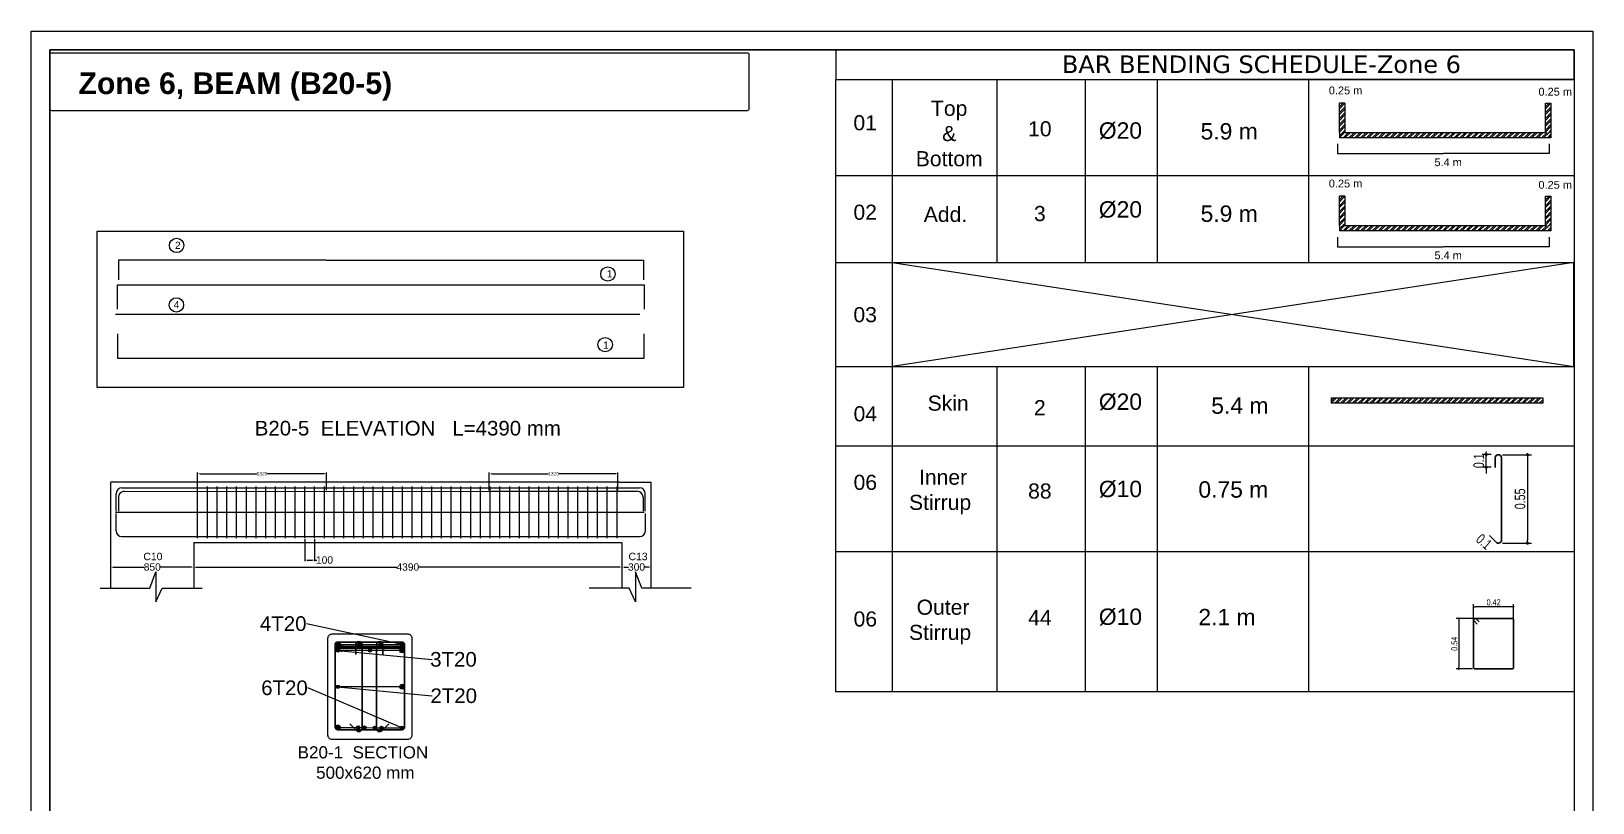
# Model space of a CAD drawing. Header units: inches. Extents: x 16 to 269, y 163 to 682.
# Drawn here: x 103.1 to 160.1, y 294.8 to 323 of the extents above; entities that cross this region are included whole.
import ezdxf
from ezdxf import colors
from ezdxf.entities.mleader import LeaderData, LeaderLine
from ezdxf.enums import TextEntityAlignment as Align
from ezdxf.math import Vec2, Vec3

# ---------------------------------------------------------------- set-up
doc = ezdxf.new("R2010")
doc.units = ezdxf.units.IN
doc.header["$MEASUREMENT"] = 0
doc.layers.get('Defpoints').update_dxf_attribs({"lineweight": 5})
for name, color, linetype in [('AutoRebar - BBS', 2, 'Continuous'), ('C', 7, 'Continuous'), ('CDEC-FRAMING-PLAN', 7, 'Continuous'), ('MASSE', 7, 'Continuous'), ('S-ADDREINF', 3, 'Continuous'), ('S-MAINBAR', 5, 'Continuous'), ('S-OUTLINE', 7, 'Continuous'), ('S-SKIN', 6, 'Continuous'), ('S-STIRRUP', 1, 'Continuous'), ('S-TEXT', 2, 'Continuous'), ('Text', 7, 'Continuous')]:
    doc.layers.add(name, color=color, linetype=linetype)
doc.layers.add('Dim', color=7, linetype='Continuous', lineweight=5)
doc.layers.add('Sheet_Borders', color=7, linetype='Continuous', lineweight=5)
doc.styles.add('Arch-Dim', font='swisscl.ttf')
doc.styles.add('Arial_1', font='arial.ttf', dxfattribs={"height": 0.45})
doc.styles.add('MtXpl_Verdana', font='verdana.ttf')
doc.styles.get("Standard").update_dxf_attribs({"font": 'arial.ttf'})
doc.dimstyles.new('Copy of ISO-25', dxfattribs={"dimtxt": 0.2, "dimasz": 0.25, "dimexe": 0.15, "dimexo": 0.25, "dimtad": 0, "dimdsep": 46, "dimtxsty": 'Standard', "dimblk": 'ARCHTICK', "dimcen": 0.5, "dimadec": 0, "dimazin": 0, "dimtfac": 1, "dimtmove": 0, "dimatfit": 3, "dimldrblk": 'ARCHTICK', "dimfxl": 1, "dimarcsym": 0})
doc.dimstyles.new('MMS-25', dxfattribs={"dimscale": 25, "dimtxt": 2.5, "dimasz": 0.75, "dimexe": 1, "dimexo": 1, "dimgap": 0.5, "dimtad": 1, "dimdec": 0, "dimdsep": 46, "dimtxsty": 'Arch-Dim', "dimblk": 'DOT', "dimcen": 2, "dimclrd": 11, "dimclre": 11, "dimclrt": 256, "dimazin": 0, "dimtfac": 1, "dimtdec": 0, "dimtix": 1, "dimtmove": 2, "dimatfit": 3, "dimfxl": 1.5, "dimtolj": 1, "dimarcsym": 0})
doc.dimstyles.get("Standard").update_dxf_attribs({"dimtxt": 0.18, "dimasz": 0.18, "dimexe": 0.18, "dimexo": 0.0625, "dimgap": 0.09, "dimtad": 0, "dimtih": 1, "dimtoh": 1, "dimdec": 4, "dimzin": 0, "dimdsep": 46, "dimtxsty": 'Standard', "dimcen": 0.09, "dimadec": 0, "dimazin": 0, "dimtfac": 1, "dimtdec": 4, "dimtofl": 0, "dimtmove": 0, "dimatfit": 3, "dimfxl": 1, "dimtolj": 1, "dimtzin": 0, "dimarcsym": 0})

# ---------------------------------------------------------------- blocks, each defined once
blk = doc.blocks.new('*D229')
at = {"layer": 'Defpoints', "color": 0, "transparency": 16777216}
for p in [(4569, -55393), (3249, -55573), (4569, -55573)]:
    blk.add_point(p, dxfattribs=at)
at = {"layer": 'MASSE', "color": 0, "lineweight": -2, "transparency": 16777216}
for p, q in [((3249, -55562), (3249, -55382)), ((3271, -55393), (3857, -55393)), ((4547, -55393), (3961, -55393)), ((4569, -55562), (4569, -55382))]:
    blk.add_line(p, q, dxfattribs=at)
at = {"layer": 'MASSE', "color": 0, "transparency": 16777216}
for points in [[(3271, -55390), (3271, -55397), (3249, -55393)], [(4547, -55390), (4547, -55397), (4569, -55393)]]:
    blk.add_solid(points, dxfattribs=at)
at = {"layer": 'MASSE', "color": 0, "transparency": 16777216, "insert": (3909, -55393), "char_height": 36, "attachment_point": 5}
blk.add_mtext('\\A1;1320', dxfattribs=at)
blk = doc.blocks.new('*D230')
at = {"layer": 'Defpoints', "color": 0, "transparency": 16777216}
for p in [(7559, -55393), (6239, -55576), (7559, -55573)]:
    blk.add_point(p, dxfattribs=at)
at = {"layer": 'MASSE', "color": 0, "lineweight": -2, "transparency": 16777216}
for p, q in [((6239, -55565), (6239, -55382)), ((6261, -55393), (6847, -55393)), ((7537, -55393), (6951, -55393)), ((7559, -55562), (7559, -55382))]:
    blk.add_line(p, q, dxfattribs=at)
at = {"layer": 'MASSE', "color": 0, "transparency": 16777216}
for points in [[(6261, -55390), (6261, -55397), (6239, -55393)], [(7537, -55390), (7537, -55397), (7559, -55393)]]:
    blk.add_solid(points, dxfattribs=at)
at = {"layer": 'MASSE', "color": 0, "transparency": 16777216, "insert": (6899, -55393), "char_height": 36, "attachment_point": 5}
blk.add_mtext('\\A1;1320', dxfattribs=at)
blk = doc.blocks.new('*D231')
at = {"layer": 'Defpoints', "color": 0, "transparency": 16777216}
for p in [(3209, -56098), (7599, -56098), (7599, -56350)]:
    blk.add_point(p, dxfattribs=at)
at = {"layer": 'MASSE', "color": 0, "lineweight": -2, "transparency": 16777216}
for p, q in [((3209, -56109), (3209, -56361)), ((7599, -56109), (7599, -56361)), ((3231, -56350), (5290, -56350)), ((7577, -56350), (5517, -56350))]:
    blk.add_line(p, q, dxfattribs=at)
at = {"layer": 'MASSE', "color": 0, "transparency": 16777216}
for points in [[(3231, -56347), (3231, -56354), (3209, -56350)], [(7577, -56347), (7577, -56354), (7599, -56350)]]:
    blk.add_solid(points, dxfattribs=at)
at = {"layer": 'MASSE', "color": 0, "transparency": 16777216, "insert": (5404, -56350), "char_height": 75, "attachment_point": 5}
blk.add_mtext('\\A1;4390', dxfattribs=at)
blk = doc.blocks.new('*D232')
at = {"layer": 'Defpoints', "color": 0, "transparency": 16777216}
for p in [(4349, -56053), (4449, -56053), (4449, -56278)]:
    blk.add_point(p, dxfattribs=at)
at = {"layer": 'MASSE', "color": 0, "lineweight": -2, "transparency": 16777216}
for p, q in [((4349, -56064), (4349, -56289)), ((4449, -56064), (4449, -56289)), ((4371, -56278), (4427, -56278)), ((4449, -56278), (4471, -56278))]:
    blk.add_line(p, q, dxfattribs=at)
at = {"layer": 'MASSE', "color": 0, "transparency": 16777216}
for points in [[(4371, -56275), (4371, -56282), (4349, -56278)], [(4427, -56275), (4427, -56282), (4449, -56278)]]:
    blk.add_solid(points, dxfattribs=at)
at = {"layer": 'MASSE', "color": 0, "transparency": 16777216, "insert": (4550, -56278), "char_height": 75, "attachment_point": 5}
blk.add_mtext('\\A1;100', dxfattribs=at)
blk = doc.blocks.new('*D210')
at = {"layer": 'Defpoints', "color": 0, "transparency": 16777216}
for p in [(7599, -56350), (7899, -56350), (7899, -56350)]:
    blk.add_point(p, dxfattribs=at)
at = {"layer": 'MASSE', "color": 0, "lineweight": -2, "transparency": 16777216}
for p, q in [((7621, -56350), (7666, -56350)), ((7877, -56350), (7832, -56350))]:
    blk.add_line(p, q, dxfattribs=at)
at = {"layer": 'MASSE', "color": 0, "transparency": 16777216}
for points in [[(7621, -56347), (7621, -56354), (7599, -56350)], [(7877, -56347), (7877, -56354), (7899, -56350)]]:
    blk.add_solid(points, dxfattribs=at)
at = {"layer": 'MASSE', "color": 0, "transparency": 16777216, "insert": (7749, -56350), "char_height": 75, "attachment_point": 5}
blk.add_mtext('\\A1;300', dxfattribs=at)
blk = doc.blocks.new('*D211')
at = {"layer": 'Defpoints', "color": 0, "transparency": 16777216}
for p in [(2359, -56350), (2359, -56350), (3209, -56350)]:
    blk.add_point(p, dxfattribs=at)
at = {"layer": 'MASSE', "color": 0, "lineweight": -2, "transparency": 16777216}
for p, q in [((2381, -56350), (2701, -56350)), ((3187, -56350), (2867, -56350))]:
    blk.add_line(p, q, dxfattribs=at)
at = {"layer": 'MASSE', "color": 0, "transparency": 16777216}
for points in [[(2381, -56347), (2381, -56354), (2359, -56350)], [(3187, -56347), (3187, -56354), (3209, -56350)]]:
    blk.add_solid(points, dxfattribs=at)
at = {"layer": 'MASSE', "color": 0, "transparency": 16777216, "insert": (2784, -56350), "char_height": 75, "attachment_point": 5}
blk.add_mtext('\\A1;850', dxfattribs=at)
blk = doc.blocks.new('sheet')
at = {"layer": 'Sheet_Borders', "linetype": 'Continuous', "lineweight": 0}
for p, q in [((-428.475, 35.187), (-428.475, 77.192)), ((-428.475, 77.192), (-369.075, 77.192)), ((-428.475, 35.187), (-428.475, 77.192)), ((-428.475, 77.192), (-369.075, 77.192)), ((-369.075, 77.192), (-369.075, 35.187)), ((-369.075, 77.192), (-369.075, 35.187)), ((-369.075, 77.192), (-369.075, 35.187)), ((-427.768, 35.894), (-427.768, 76.484)), ((-427.768, 76.484), (-369.782, 76.484)), ((-369.782, 76.484), (-427.768, 76.484)), ((-427.768, 76.484), (-427.768, 35.894)), ((-369.782, 76.484), (-369.782, 36.993))]:
    blk.add_line(p, q, dxfattribs=at)
blk = doc.blocks.new('_ArchTick')
at = {"color": 0, "linetype": 'ByBlock', "const_width": 0.15}
blk.add_lwpolyline([(-0.5, -0.5), (0.5, 0.5)], dxfattribs=at)
blk = doc.blocks.new('*D213')
at = {"layer": 'Defpoints', "color": 0, "transparency": 16777216}
for p in [(14936, -52012), (17106, -52012), (17106, -52112)]:
    blk.add_point(p, dxfattribs=at)
at = {"layer": 'MASSE', "color": 0, "lineweight": -2, "transparency": 16777216}
for p, q in [((14936, -52012), (14936, -52112)), ((17106, -52012), (17106, -52112)), ((14936, -52112), (16020, -52112)), ((17106, -52112), (16022, -52112))]:
    blk.add_line(p, q, dxfattribs=at)
at = {"layer": 'MASSE', "color": 0, "lineweight": -2, "transparency": 16777216, "xscale": 0.25, "yscale": 0.25, "zscale": 0.25, "rotation": 180}
blk.add_blockref('_ArchTick', (14936, -52112), dxfattribs=at)
at = {"layer": 'MASSE', "color": 0, "lineweight": -2, "transparency": 16777216, "xscale": 0.25, "yscale": 0.25, "zscale": 0.25}
blk.add_blockref('_ArchTick', (17106, -52112), dxfattribs=at)
at = {"layer": 'MASSE', "color": 0, "transparency": 16777216, "insert": (16021, -52112), "char_height": 0.3, "attachment_point": 5}
blk.add_mtext('8.5', dxfattribs=at)
blk = doc.blocks.new('_Dot')
at = {"color": 0, "lineweight": -2}
blk.add_line((-0.5, 0), (-1, 0), dxfattribs=at)
at = {"color": 0, "const_width": 0.5}
blk.add_lwpolyline([(-0.25, 0, 1), (0.25, 0, 1)], format="xyb", close=True, dxfattribs=at)
blk = doc.blocks.new('*D72')
at = {"layer": 'Defpoints', "color": 0, "transparency": 16777216}
for p in [(16347, -56876), (16179, -57395), (16347, -57395)]:
    blk.add_point(p, dxfattribs=at)
at = {"layer": 'Dim', "color": 11, "linetype": 'ByBlock', "lineweight": -2, "transparency": 16777216}
for p, q in [((16322, -56876), (16154, -56876)), ((16179, -56895), (16179, -57376)), ((16322, -57395), (16154, -57395))]:
    blk.add_line(p, q, dxfattribs=at)
at = {"layer": 'Dim', "color": 11, "lineweight": -2, "transparency": 16777216, "xscale": 18.75, "yscale": 18.75, "zscale": 18.75}
for p, rotation in [((16179, -56876), 90), ((16179, -57395), 270)]:
    blk.add_blockref('_Dot', p, dxfattribs=dict(at, rotation=rotation))
at = {"layer": 'Dim', "transparency": 16777216, "insert": (16135, -57136), "char_height": 62.5, "attachment_point": 5, "rotation": 90, "style": 'Arch-Dim'}
blk.add_mtext('\\A1;0.54', dxfattribs=at)
blk = doc.blocks.new('*D73')
at = {"layer": 'Defpoints', "color": 0, "transparency": 16777216}
for p in [(16331, -56757), (16331, -57380), (16742, -57380)]:
    blk.add_point(p, dxfattribs=at)
at = {"layer": 'Dim', "color": 11, "linetype": 'ByBlock', "lineweight": -2, "transparency": 16777216}
for p, q in [((16331, -57355), (16331, -56732)), ((16723, -56757), (16350, -56757)), ((16742, -57355), (16742, -56732))]:
    blk.add_line(p, q, dxfattribs=at)
at = {"layer": 'Dim', "color": 11, "lineweight": -2, "transparency": 16777216, "xscale": 18.75, "yscale": 18.75, "zscale": 18.75, "rotation": 180}
blk.add_blockref('_Dot', (16331, -56757), dxfattribs=at)
at = {"layer": 'Dim', "color": 11, "lineweight": -2, "transparency": 16777216, "xscale": 18.75, "yscale": 18.75, "zscale": 18.75}
blk.add_blockref('_Dot', (16742, -56757), dxfattribs=at)
at = {"layer": 'Dim', "transparency": 16777216, "insert": (16537, -56712), "char_height": 62.5, "attachment_point": 5, "style": 'Arch-Dim'}
blk.add_mtext('\\A1;0.42', dxfattribs=at)
blk = doc.blocks.new('*D240')
at = {"layer": 'Defpoints', "color": 0, "transparency": 16777216}
for p in [(14936, -52966), (17106, -52966), (17106, -53066)]:
    blk.add_point(p, dxfattribs=at)
at = {"layer": 'MASSE', "color": 0, "lineweight": -2, "transparency": 16777216}
for p, q in [((14936, -52967), (14936, -53066)), ((17106, -52967), (17106, -53066)), ((14936, -53066), (16020, -53066)), ((17106, -53066), (16022, -53066))]:
    blk.add_line(p, q, dxfattribs=at)
at = {"layer": 'MASSE', "color": 0, "lineweight": -2, "transparency": 16777216, "xscale": 0.25, "yscale": 0.25, "zscale": 0.25, "rotation": 180}
blk.add_blockref('_ArchTick', (14936, -53066), dxfattribs=at)
at = {"layer": 'MASSE', "color": 0, "lineweight": -2, "transparency": 16777216, "xscale": 0.25, "yscale": 0.25, "zscale": 0.25}
blk.add_blockref('_ArchTick', (17106, -53066), dxfattribs=at)
at = {"layer": 'MASSE', "color": 0, "transparency": 16777216, "insert": (16021, -53066), "char_height": 0.3, "attachment_point": 5}
blk.add_mtext('8.5', dxfattribs=at)
blk = doc.blocks.new('_Origin')
at = {"color": 0, "linetype": 'ByBlock', "lineweight": -2}
blk.add_line((0, 0), (-1, 0), dxfattribs=at)
blk.add_circle((0, 0), 0.5, dxfattribs=at)
blk = doc.blocks.new('787665')
at = {"layer": 'S-ADDREINF'}
h = blk.add_hatch(color=256, dxfattribs=at)
edge = h.paths.add_edge_path()
edge.add_arc((4686.31709, -57204.19911), 17.34297, 0, 360)
h = blk.add_hatch(color=256, dxfattribs=at)
edge = h.paths.add_edge_path()
edge.add_arc((5015.83346, -57204.19911), 17.34297, 0, 360)
h = blk.add_hatch(color=256, dxfattribs=at)
edge = h.paths.add_edge_path()
edge.add_arc((5345.34983, -57204.19911), 17.34297, 0, 360)
at = {"layer": 'S-MAINBAR'}
h = blk.add_hatch(color=256, dxfattribs=at)
edge = h.paths.add_edge_path()
edge.add_arc((4686.31709, -57143.49873), 17.34297, 0, 360)
h = blk.add_hatch(color=256, dxfattribs=at)
edge = h.paths.add_edge_path()
edge.add_arc((4905.99467, -57143.49873), 17.34297, 0, 360)
h = blk.add_hatch(color=256, dxfattribs=at)
edge = h.paths.add_edge_path()
edge.add_arc((5125.67225, -57143.49873), 17.34297, 0, 360)
h = blk.add_hatch(color=256, dxfattribs=at)
edge = h.paths.add_edge_path()
edge.add_arc((5345.34983, -57143.49873), 17.34297, 0, 360)
h = blk.add_hatch(color=256, dxfattribs=at)
edge = h.paths.add_edge_path()
edge.add_arc((4686.31709, -57993.3041), 17.34297, 0, 360)
h = blk.add_hatch(color=256, dxfattribs=at)
edge = h.paths.add_edge_path()
edge.add_arc((4894.0103, -57993.4947), 17.34297, 0, 360)
h = blk.add_hatch(color=256, dxfattribs=at)
edge = h.paths.add_edge_path()
edge.add_arc((4959.48624, -57995.9336), 17.34297, 0, 360)
h = blk.add_hatch(color=256, dxfattribs=at)
edge = h.paths.add_edge_path()
edge.add_arc((5065.61904, -57999.04805), 17.34297, 0, 360)
h = blk.add_hatch(color=256, dxfattribs=at)
edge = h.paths.add_edge_path()
edge.add_arc((5133.1305, -57999.23492), 17.34297, 0, 360)
h = blk.add_hatch(color=256, dxfattribs=at)
edge = h.paths.add_edge_path()
edge.add_arc((5342.54296, -57997.72086), 17.34297, 0, 360)
at = {"layer": 'S-SKIN'}
h = blk.add_hatch(color=256, dxfattribs=at)
edge = h.paths.add_edge_path()
edge.add_arc((4686.31709, -57577.0729), 17.34297, 0, 360)
h = blk.add_hatch(color=256, dxfattribs=at)
edge = h.paths.add_edge_path()
edge.add_arc((5345.34983, -57577.0729), 17.34297, 0, 360)
at = {"layer": 'S-TEXT', "transparency": 33554687}
h = blk.add_hatch(dxfattribs=at)
h.set_pattern_fill('ANSI32', scale=1.734297)
h.set_pattern_definition([(45, (-168009.772, 256492.821), (-11.6808213, 11.6808213), []), (45, (-168001.985, 256492.821), (-11.6808213, 11.6808213), [])])
h.paths.add_polyline_path([(5371.78535, -57160.8417), (4664.74918, -57160.8417), (4664.74918, -57186.55449), (5371.78535, -57186.55449)])
at = {"layer": 'Text'}
h = blk.add_hatch(dxfattribs=at)
h.set_pattern_fill('ANSI32', color=5, scale=112.920914)
h.set_pattern_definition([(45, (-6113.55, -23982.73), (-29.94268, 29.94268), []), (45, (-6093.587, -23982.73), (-29.94268, 29.94268), [])])
h.paths.add_polyline_path([(15011.79043, -51595.28484), (14955.32997, -51595.28484), (14955.32997, -51893.58276), (15011.79043, -51893.58276)])
h = blk.add_hatch(dxfattribs=at)
h.set_pattern_fill('ANSI32', color=5, scale=112.920914)
h.set_pattern_definition([(45, (-4000.062, -23982.73), (-29.94268, 29.94268), []), (45, (-3980.1, -23982.73), (-29.94268, 29.94268), [])])
h.paths.add_polyline_path([(17125.27661, -51595.28484), (17068.81616, -51595.28484), (17068.81616, -51893.58276), (17125.27661, -51893.58276)])
h = blk.add_hatch(dxfattribs=at)
h.set_pattern_fill('ANSI32', color=5, scale=112.920914)
h.set_pattern_definition([(45, (-6113.55, -27572.89), (-29.94268, 29.94268), []), (45, (-6093.587, -27572.89), (-29.94268, 29.94268), [])])
h.paths.add_polyline_path([(17125.27661, -51893.58276), (14955.32997, -51893.58276), (14955.32997, -51950.04322), (17125.27661, -51950.04322)])
h = blk.add_hatch(dxfattribs=at)
h.set_pattern_fill('ANSI32', color=5, scale=112.920914)
h.set_pattern_definition([(45, (-6113.55, -24937.024), (-29.94268, 29.94268), []), (45, (-6093.587, -24937.024), (-29.94268, 29.94268), [])])
h.paths.add_polyline_path([(15011.79043, -52549.58049), (14955.32997, -52549.58049), (14955.32997, -52847.87841), (15011.79043, -52847.87841)])
h = blk.add_hatch(dxfattribs=at)
h.set_pattern_fill('ANSI32', color=5, scale=112.920914)
h.set_pattern_definition([(45, (-4000.062, -24937.024), (-29.94268, 29.94268), []), (45, (-3980.1, -24937.024), (-29.94268, 29.94268), [])])
h.paths.add_polyline_path([(17125.27661, -52549.58049), (17068.81616, -52549.58049), (17068.81616, -52847.87841), (17125.27661, -52847.87841)])
h = blk.add_hatch(dxfattribs=at)
h.set_pattern_fill('ANSI32', color=5, scale=112.920914)
h.set_pattern_definition([(45, (-6113.55, -28527.186), (-29.94268, 29.94268), []), (45, (-6093.587, -28527.186), (-29.94268, 29.94268), [])])
h.paths.add_polyline_path([(17125.27661, -52847.87841), (14955.32997, -52847.87841), (14955.32997, -52904.33887), (17125.27661, -52904.33887)])
h = blk.add_hatch(dxfattribs=at)
h.set_pattern_fill('ANSI32', color=5, scale=112.920914)
h.set_pattern_definition([(45, (-6197.955, -30294.12), (-29.94268, 29.94268), []), (45, (-6177.994, -30294.12), (-29.94268, 29.94268), [])])
h.paths.add_polyline_path([(17040.86961, -54614.81319), (14870.92297, -54614.81319), (14870.92297, -54671.27365), (17040.86961, -54671.27365)])
for p, q in [((15011.79043, -51595.28484), (14955.32997, -51595.28484)), ((17068.81616, -51595.28484), (17125.27661, -51595.28484)), ((15011.79043, -52549.58049), (14955.32997, -52549.58049)), ((17068.81616, -52549.58049), (17125.27661, -52549.58049)), ((10369.93011, -53227.92692), (17359.93856, -54294.46673)), ((17359.93856, -53227.92692), (10369.93011, -54294.46673)), ((17359.93856, -54294.46673), (17359.93856, -53227.92692)), ((9789.51385, -56189.66936), (17361.46734, -56189.66936)), ((9789.51385, -57626.01215), (17361.46734, -57626.01215))]:
    blk.add_line(p, q)
for points in [[(9791.04263, -57626.01215), (9791.04263, -51352.63395)], [(17361.46734, -51352.63395), (17361.46734, -58265.19346)]]:
    blk.add_lwpolyline(points)
blk.add_lwpolyline([(2219.55438, -52905.03987), (8231.1029, -52905.03987), (8231.1029, -54508.5385), (2219.55438, -54508.5385)], close=True)
at = {"color": 3}
for points in [[(4565.93608, -53203.30218), (2437.14675, -53203.30218), (2437.14675, -53406.29103)], [(4565.93608, -53203.30218), (7820.72542, -53203.30218), (7820.72542, -53406.29103)]]:
    blk.add_lwpolyline(points, dxfattribs=at)
at = {"color": 5}
for points in [[(2428.93608, -53705.70266), (2428.93608, -53455.70266), (7828.93608, -53455.70266), (7828.93608, -53705.70266)], [(2428.93608, -53958.28175), (2428.93608, -54208.28175), (7828.93608, -54208.28175), (7828.93608, -53958.28175)]]:
    blk.add_lwpolyline(points, dxfattribs=at)
at = {"color": 3}
blk.add_circle((3033.34035, -53053.03982), 73.72352, dxfattribs=at)
at = {"color": 5}
for centre in [(7455.24585, -53346.12992), (7427.35382, -54069.88485)]:
    blk.add_circle(centre, 73.72352, dxfattribs=at)
at = {"color": 6}
blk.add_circle((3031.73914, -53662.31555), 73.72352, dxfattribs=at)
at = {"layer": 'AutoRebar - BBS', "color": 240, "lineweight": 30, "true_color": 0xed1f24}
for p, q in [((16552.91794, -55328.08711), (16552.91794, -55230.54009)), ((16617.94929, -55230.54009), (16617.94929, -56072.15175)), ((16562.44156, -56095.14381), (16493.4654, -56026.16764))]:
    blk.add_line(p, q, dxfattribs=at)
at = {"layer": 'AutoRebar - BBS', "color": 5, "lineweight": 30}
for points in [[(16368.10707, -56934.58374), (16335.84547, -56902.32214, -0.6681786379), (16346.59934, -56876.36001), (16726.5008, -56876.36001, -0.4142135624), (16741.70906, -56891.56827), (16741.70906, -57379.61444, -0.4142135624), (16726.5008, -57394.8227), (16346.59934, -57394.8227, -0.4142135624), (16331.39107, -57379.61444), (16331.39107, -56891.56827, -0.6681786379), (16357.3532, -56880.81441), (16389.6148, -56913.07601)], [(4723.60982, -57219.53377), (4667.65864, -57163.58258, -0.6681786379), (4686.30903, -57118.55655), (5345.17088, -57118.55655, -0.4142135624), (5371.54652, -57144.93219), (5371.54652, -57991.34902, -0.4142135624), (5345.17088, -58017.72467), (4686.30903, -58017.72467, -0.4142135624), (4659.93339, -57991.34902), (4659.93339, -57144.93219, -0.6681786379), (4704.95943, -57126.28179), (4760.91061, -57182.23298)]]:
    blk.add_lwpolyline(points, format="xyb", dxfattribs=at)
at = {"layer": 'AutoRebar - BBS', "color": 240, "lineweight": 30, "true_color": 0xed1f24}
for points in [[(4869.68681, -57245.96377), (4869.68681, -57146.63312, -1), (4935.90724, -57146.63312), (4935.90724, -58003.63341, -0.6681786379), (4879.38457, -58027.04586), (4809.14719, -57956.80849)], [(5148.81942, -57246.19087), (5148.81942, -57146.86023, 1), (5082.59899, -57146.86023), (5082.59899, -58003.86051, 0.6681786379), (5139.12167, -58027.27297), (5209.35904, -57957.0356)]]:
    blk.add_lwpolyline(points, format="xyb", dxfattribs=at)
for centre, start, end in [((16585.43362, -55230.54009), 0, 180), ((16585.43362, -56072.15175), 225, 0)]:
    blk.add_arc(centre, 32.51568, start, end, dxfattribs=at)
at = {"layer": 'CDEC-FRAMING-PLAN', "color": 1}
blk.add_lwpolyline([(9791.04263, -51352.63395), (17362.99612, -51344.8195), (17362.99612, -51047.79986), (9791.04263, -51047.79986)], close=True, dxfattribs=at)
at = {"layer": 'Dim', "color": 11}
for p, q in [((16511.82687, -55196.6664), (16419.47192, -55195.61893)), ((16460.56299, -55327.03965), (16462.04806, -55196.10182)), ((16628.01249, -55198.02441), (16926.75901, -55198.02441)), ((16884.18013, -55229.95857), (16884.18013, -56072.73327)), ((16510.34181, -55327.60423), (16417.98686, -55326.55676)), ((16460.20083, -55358.97175), (16459.83866, -55390.90385)), ((16628.01249, -56104.66743), (16926.75901, -56104.66743))]:
    blk.add_line(p, q, dxfattribs=at)
at = {"layer": 'S-ADDREINF'}
for p, q in [((2437.14675, -55633.21165), (2437.14675, -55776.20086)), ((2496.93632, -55573.21202), (6238.93608, -55576.21202)), ((6241.93608, -55573.21202), (7755.93236, -55573.21202)), ((7815.72194, -55633.21165), (7815.72194, -55776.20086))]:
    blk.add_line(p, q, dxfattribs=at)
for centre in [(4686.31709, -57204.19911), (5015.83346, -57204.19911), (5345.34983, -57204.19911)]:
    blk.add_circle(centre, 17.34297, dxfattribs=at)
for centre, start, end in [((2497.14675, -55633.21165), 90, 180), ((7755.72194, -55633.21165), 0, 90)]:
    blk.add_arc(centre, 60, start, end, dxfattribs=at)
at = {"layer": 'S-MAINBAR'}
for p, q in [((2473.38828, -55538.21202), (7779.4804, -55538.21202)), ((2472.61417, -56038.21165), (7780.25451, -56038.21165))]:
    blk.add_line(p, q, dxfattribs=at)
at = {"layer": 'S-MAINBAR', "color": 5}
for p, q in [((2413.58105, -55775.89121), (2413.59871, -55598.21165)), ((7839.28763, -55775.89121), (7839.26997, -55598.21165)), ((2412.61417, -55978.21165), (2412.63183, -55800.53208)), ((7840.25451, -55978.21165), (7840.23685, -55800.53208))]:
    blk.add_line(p, q, dxfattribs=at)
at = {"layer": 'S-MAINBAR'}
for centre in [(4686.31709, -57143.49873), (4905.99467, -57143.49873), (5125.67225, -57143.49873), (5345.34983, -57143.49873), (4686.31709, -57993.3041), (4894.0103, -57993.4947), (4959.48624, -57995.9336), (5065.61904, -57999.04805), (5133.1305, -57999.23492), (5342.54296, -57997.72086)]:
    blk.add_circle(centre, 17.34297, dxfattribs=at)
for centre, start, end in [((2473.59871, -55598.21165), 90, 180), ((7779.26997, -55598.21165), 0, 90), ((2472.61417, -55978.21165), 180, 270), ((7780.25451, -55978.21165), 270, 0)]:
    blk.add_arc(centre, 60, start, end, dxfattribs=at)
at = {"layer": 'S-OUTLINE'}
for p, q in [((2358.93608, -56567.95671), (2358.93608, -55478.21202)), ((3233.93608, -55478.21202), (2358.93608, -55478.21202)), ((7573.93608, -55478.21202), (7898.93608, -55478.21202)), ((7898.93608, -56567.95671), (7898.93608, -55478.21202)), ((3208.93608, -56098.21165), (3208.93608, -56567.95671)), ((7598.93608, -56098.21165), (7598.93608, -56567.95671))]:
    blk.add_line(p, q, dxfattribs=at)
for points in [[(7573.93608, -55478.21202), (3233.93608, -55478.21202)], [(3208.93608, -56098.21202), (7598.93608, -56098.21202)]]:
    blk.add_lwpolyline(points, dxfattribs=at)
blk.add_lwpolyline([(4582.25928, -58071.34745, 0.4142135624), (4625.6167, -58114.70487), (5406.05021, -58114.70487, 0.4142135624), (5449.40763, -58071.34745), (5449.40763, -57082.79834, 0.4142135624), (5406.05021, -57039.44093), (4625.6167, -57039.44093, 0.4142135624), (4582.25928, -57082.79834)], format="xyb", close=True, dxfattribs=at)
at = {"layer": 'S-SKIN'}
for p, q in [((2408.47326, -53758.86547), (7783.95257, -53758.86547)), ((2408.47326, -55788.21202), (7828.93608, -55788.21202))]:
    blk.add_line(p, q, dxfattribs=at)
for centre in [(4686.31709, -57577.0729), (5345.34983, -57577.0729)]:
    blk.add_circle(centre, 17.34297, dxfattribs=at)
at = {"layer": 'S-STIRRUP'}
for p, q in [((3248.93608, -56053.21202), (3248.93608, -55523.21202)), ((3348.93608, -56053.21202), (3348.93608, -55523.21202)), ((3448.93608, -56053.21202), (3448.93608, -55523.21202)), ((3548.93608, -56053.21202), (3548.93608, -55523.21202)), ((3648.93608, -56053.21202), (3648.93608, -55523.21202)), ((3748.93608, -56053.21202), (3748.93608, -55523.21202)), ((3848.93608, -56053.21202), (3848.93608, -55523.21202)), ((3948.93608, -56053.21202), (3948.93608, -55523.21202)), ((4048.93608, -56053.21202), (4048.93608, -55523.21202)), ((4148.93608, -56053.21202), (4148.93608, -55523.21202)), ((4248.93608, -56053.21202), (4248.93608, -55523.21202)), ((4348.93608, -56053.21202), (4348.93608, -55523.21202)), ((4448.93608, -56053.21202), (4448.93608, -55523.21202)), ((4548.93608, -56053.21202), (4548.93608, -55523.21202)), ((4648.93608, -56053.21202), (4648.93608, -55523.21202)), ((4748.93608, -56053.21202), (4748.93608, -55523.21202)), ((4848.93608, -56053.21202), (4848.93608, -55523.21202)), ((4948.93608, -56053.21202), (4948.93608, -55523.21202)), ((5048.93608, -56053.21202), (5048.93608, -55523.21202)), ((5148.93608, -56053.21202), (5148.93608, -55523.21202)), ((5248.93608, -56053.21202), (5248.93608, -55523.21202)), ((5348.93608, -56053.21202), (5348.93608, -55523.21202)), ((5448.93608, -56053.21202), (5448.93608, -55523.21202)), ((5548.93608, -56053.21202), (5548.93608, -55523.21202)), ((5648.93608, -56053.21202), (5648.93608, -55523.21202)), ((5748.93608, -56053.21202), (5748.93608, -55523.21202)), ((5848.93608, -56053.21202), (5848.93608, -55523.21202)), ((5948.93608, -56053.21202), (5948.93608, -55523.21202)), ((6048.93608, -56053.21202), (6048.93608, -55523.21202)), ((6148.93608, -56053.21202), (6148.93608, -55523.21202)), ((6248.93608, -56053.21202), (6248.93608, -55523.21202)), ((6348.93608, -56053.21202), (6348.93608, -55523.21202)), ((6448.93608, -56053.21202), (6448.93608, -55523.21202)), ((6548.93608, -56053.21202), (6548.93608, -55523.21202)), ((6648.93608, -56053.21202), (6648.93608, -55523.21202)), ((6748.93608, -56053.21202), (6748.93608, -55523.21202)), ((6848.93608, -56053.21202), (6848.93608, -55523.21202)), ((6948.93608, -56053.21202), (6948.93608, -55523.21202)), ((7048.93608, -56053.21202), (7048.93608, -55523.21202)), ((7148.93608, -56053.21202), (7148.93608, -55523.21202)), ((7248.93608, -56053.21202), (7248.93608, -55523.21202)), ((7348.93608, -56053.21202), (7348.93608, -55523.21202)), ((7448.93608, -56053.21202), (7448.93608, -55523.21202)), ((7548.93608, -56053.21202), (7548.93608, -55523.21202))]:
    blk.add_line(p, q, dxfattribs=at)
at = {"layer": 'S-TEXT', "color": 1}
for points in [[(2249.32201, -56567.95671), (2757.70228, -56567.95671), (2821.52244, -56398.53532), (2821.52244, -56707.14724), (2886.15459, -56567.95671), (3296.32116, -56567.95671)], [(8310.48829, -56567.95671), (7802.10802, -56567.95671), (7738.28786, -56398.53532), (7738.28786, -56707.14724), (7673.65572, -56567.95671), (7263.48914, -56567.95671)]]:
    blk.add_lwpolyline(points, dxfattribs=at)
at = {"layer": 'S-TEXT'}
blk.add_lwpolyline([(4664.74918, -57160.8417), (5371.78535, -57160.8417), (5371.78535, -57186.55449), (4664.74918, -57186.55449)], close=True, dxfattribs=at)
at = {"layer": 'Text'}
for p, q in [((9789.51385, -51352.63395), (17359.93856, -51352.63395)), ((10369.93011, -51352.63395), (10369.93011, -57626.01215)), ((11443.35401, -51352.63395), (11443.35401, -53227.92692)), ((12349.3883, -51352.63395), (12349.3883, -53227.92692)), ((13087.76951, -51352.63395), (13087.76951, -53227.92692)), ((14637.77278, -51352.63395), (14637.77278, -53227.92692)), ((14955.32997, -51893.58276), (14955.32997, -51595.28484)), ((15011.79043, -51595.28484), (15011.79043, -51893.58276)), ((17068.81616, -51893.58276), (17068.81616, -51595.28484)), ((17125.27661, -51595.28484), (17125.27661, -51893.58276)), ((11441.82523, -51832.13186), (11441.82523, -51832.13186)), ((14955.32997, -51893.58276), (14955.32997, -51950.04322)), ((17125.27661, -51950.04322), (14955.32997, -51950.04322)), ((15011.79043, -51893.58276), (17068.81616, -51893.58276)), ((17125.27661, -51893.58276), (17125.27661, -51950.04322)), ((9791.04263, -52337.1475), (17361.46734, -52337.1475)), ((14955.32997, -52847.87841), (14955.32997, -52549.58049)), ((15011.79043, -52549.58049), (15011.79043, -52847.87841)), ((17068.81616, -52847.87841), (17068.81616, -52549.58049)), ((17125.27661, -52549.58049), (17125.27661, -52847.87841)), ((14955.32997, -52847.87841), (14955.32997, -52904.33887)), ((17125.27661, -52904.33887), (14955.32997, -52904.33887)), ((15011.79043, -52847.87841), (17068.81616, -52847.87841)), ((17125.27661, -52847.87841), (17125.27661, -52904.33887)), ((9791.04263, -53227.92692), (17359.93856, -53227.92692)), ((9791.04263, -54294.46673), (17359.93856, -54294.46673)), ((11443.35401, -54294.46673), (11443.35401, -57626.01215)), ((12349.3883, -54294.46673), (12349.3883, -57626.01215)), ((13087.76951, -54294.46673), (13087.76951, -57626.01215)), ((14637.77278, -54294.46673), (14637.77278, -57626.01215)), ((14870.92297, -54614.81319), (17040.86961, -54614.81319)), ((14870.92297, -54614.81319), (14870.92297, -54671.27365)), ((17040.86961, -54671.27365), (14870.92297, -54671.27365)), ((17040.86961, -54614.81319), (17040.86961, -54671.27365)), ((9789.51385, -55108.19836), (17359.93856, -55108.19836))]:
    blk.add_line(p, q, dxfattribs=at)
at = {"layer": 'Text', "color": 7}
blk.add_lwpolyline([(8902.30948, -51652.9235, -0.4142135624), (8883.42774, -51671.80525), (1755.53813, -51671.80525, -0.4142135624), (1736.65638, -51652.9235), (1736.65638, -51095.99596, -0.4142135624), (1755.53813, -51077.11422), (8883.42774, -51077.11422, -0.4142135624), (8902.30948, -51095.99596)], format="xyb", close=True, dxfattribs=at)
at = {"xscale": 269.5397529527762, "yscale": 269.5397529527762, "zscale": 269.5397529527762}
blk.add_blockref('sheet', (117034.06659, -71663.40488), dxfattribs=at)
at = {"layer": 'Dim', "color": 11, "xscale": 31.93415637146349, "yscale": 31.93415637146349, "zscale": 31.93415637146349}
for p, rotation in [((16462.04806, -55196.10182), 269.3501941386249), ((16884.18013, -55198.02441), 90), ((16460.56299, -55327.03965), 89.35019413862491), ((16884.18013, -56104.66743), 270)]:
    blk.add_blockref('_Dot', p, dxfattribs=dict(at, rotation=rotation))
at = {"insert": (3348.2528, -58187.05099), "char_height": 125, "attachment_point": 1}
blk.add_mtext_dynamic_manual_height_columns('\\pxqc,t30;B20-1  SECTION \\P 500x620 mm   ', width=3191.5647142, gutter_width=12.5, heights=[743.99161], dxfattribs=at)
at = {"layer": 'C'}
for s, p in [('C10', (2790.60802, -56241.50642)), ('C13', (7764.84848, -56241.50642))]:
    blk.add_text(s, height=76.192821, dxfattribs=at).set_placement(p, align=Align.MIDDLE_CENTER)
at = {"layer": 'CDEC-FRAMING-PLAN', "color": 1, "insert": (12110.43825, -51105.60227), "char_height": 179.4392038, "attachment_point": 1, "line_spacing_factor": 4, "style": 'MtXpl_Verdana'}
blk.add_mtext_dynamic_manual_height_columns('\\pxt17;BAR BENDING SCHEDULE-Zone 6', width=4798.9643271, gutter_width=49.34578, heights=[0], dxfattribs=at)
at = {"layer": 'Dim', "char_height": 106.447188, "attachment_point": 5, "style": 'Arch-Dim'}
for s, insert, rotation in [('\\A1;0.1', (16385.50689, -55260.71104), 89.350194139), ('\\A1;0.55', (16808.37662, -55651.34592), 90), ('\\A1;0.1', (16437.78605, -56090.06469), 319.517473516)]:
    blk.add_mtext(s, dxfattribs=dict(at, insert=insert, rotation=rotation))
at = {"layer": 'Text'}
blk.add_text('B20-5  ELEVATION   L=4390 mm', height=150, dxfattribs=at).set_placement((5403.93608, -54926.49972), align=Align.MIDDLE_CENTER)
at = {"layer": 'Text', "insert": (2027.59752, -51279.74255), "char_height": 221.6087069, "attachment_point": 1}
blk.add_mtext_dynamic_manual_height_columns('{\\fArial|b1|i0|c0|p34;Zone 6, BEAM (B20-5)}', width=10864.0740153, gutter_width=5.54022, heights=[0], dxfattribs=at)
at = {"layer": 'Text', "attachment_point": 1, "style": 'Arial_1'}
for s, width, gutter_width, heights, insert, char_height in [('0.25 m', 787.9486997, 152.23407, [145.33514], (14847.18698, -51423.86911), 80.416766), ('0.25 m', 787.9486997, 152.23407, [145.33514], (16996.55428, -51437.03897), 80.416766), ('\\pxqc;Top\\P&\\PBottom', 1546.9539997, 169.96858, [890.95347], (10181.48947, -51570.02711), 154.887042), ('\\pxqc;01', 472.7424617, 152.23407, [0], (9857.12856, -51717.64252), 154.887042), ('\\pxqc;10', 472.7424617, 152.23407, [0], (11648.09333, -51779.56381), 154.887042), ('{\\H1.08333x;Ø20}', 420.4073978, 152.23407, [145.33514], (12489.32214, -51790.84328), 154.8870423), ('{\\H1.08333x;5.9 m}', 787.9486997, 152.23407, [145.33514], (13532.53794, -51799.08494), 154.8870423), ('5.4 m', 787.9486997, 152.23407, [145.33514], (15930.3972, -52159.98813), 80.416766), ('0.25 m', 787.9486997, 152.23407, [145.33514], (14847.18698, -52378.16476), 80.416766), ('0.25 m', 787.9486997, 152.23407, [145.33514], (16996.55428, -52391.33462), 80.416766), ('\\pxqc;02', 472.7424617, 152.23407, [0], (9857.12856, -52635.22213), 154.887042), ('Add.', 816.2575206, 169.96858, [0], (10694.26548, -52656.82136), 154.887042), ('\\pxqc;3', 472.7424617, 152.23407, [0], (11648.09333, -52648.51509), 154.887042), ('{\\H1.08333x;Ø20}', 420.4073978, 152.23407, [145.33514], (12489.32214, -52599.67272), 154.8870423), ('{\\H1.08333x;5.9 m}', 787.9486997, 152.23407, [145.33514], (13532.53794, -52643.27713), 154.8870423), ('5.4 m', 787.9486997, 152.23407, [145.33514], (15930.3972, -53114.28378), 80.416766), ('\\pxqc;03', 472.7424617, 152.23407, [0], (9857.12856, -53685.24116), 154.887042), ('Skin', 816.2575206, 169.96858, [0], (10734.06113, -54592.19744), 154.887042), ('{\\H1.08333x;Ø20}', 420.4073978, 152.23407, [145.33514], (12489.32214, -54570.90155), 154.8870423), ('\\pxqc;04', 472.7424617, 152.23407, [0], (9858.65734, -54701.34623), 154.887042), ('\\pxqc;2', 472.7424617, 152.23407, [0], (11648.09333, -54638.25645), 154.887042), ('{\\H1.08333x;5.4 m}', 1311.0368334, 152.23407, [145.33514], (13642.03941, -54611.28279), 154.8870423), ('\\pxqc;{\\fArial|b0|i0|c178|p34; }Inner Stirrup ', 606.5016149, 152.23407, [0], (10558.56832, -55351.16932), 154.8870423), ('\\pxqc;06', 472.7424617, 152.23407, [0], (9858.65734, -55404.10516), 154.887042), ('\\pxqc;88', 472.7424617, 152.23407, [0], (11648.09333, -55493.00233), 154.887042), ('{\\H1.08333x;Ø\\fArial|b0|i0|c178|p34;10}', 420.4073978, 152.23407, [145.33514], (12489.32214, -55465.08875), 154.8870423), ('{\\H1.08333x;0.75 m}', 1630.3028615, 189.30638, [180.72741], (13510.04656, -55470.89242), 154.8870423), ('\\pxqc;06', 472.7424617, 152.23407, [0], (9858.65734, -56804.56193), 154.887042), ('\\pxqc;{\\fArial|b0|i0|c178|p34; }Outer Stirrup ', 606.5016149, 152.23407, [0], (10558.56832, -56684.06047), 154.8870423), ('\\pxqc;44', 472.7424617, 152.23407, [0], (11648.09333, -56791.46855), 154.887042), ('{\\H1.08333x;Ø\\fArial|b0|i0|c178|p34;10}', 420.4073978, 152.23407, [145.33514], (12489.32214, -56775.23358), 154.8870423), ('{\\H1.08333x;2.1 m}', 1630.3028615, 189.30638, [180.72741], (13510.04656, -56778.93402), 154.8870423)]:
    blk.add_mtext_dynamic_manual_height_columns(s, width=width, gutter_width=gutter_width, heights=heights, dxfattribs=dict(at, insert=insert, char_height=char_height))
at = {"layer": 'Text', "color": 3, "insert": (3016.56957, -53013.82422), "char_height": 75, "attachment_point": 1}
blk.add_mtext('2', dxfattribs=at)
at = {"layer": 'Text', "color": 5, "char_height": 75, "attachment_point": 1}
for insert in [(7443.59603, -53306.67218), (7407.03051, -54037.14826)]:
    blk.add_mtext('1', dxfattribs=dict(at, insert=insert))
at = {"layer": 'Text', "color": 6, "insert": (3004.28658, -53623.01607), "char_height": 75, "attachment_point": 1}
blk.add_mtext('4', dxfattribs=at)
at = {"layer": 'Dim', "color": 5}
dim = blk.add_linear_dim(base=(16331.39107, -56756.57574), p1=(16741.70906, -57379.61444), p2=(16331.39107, -57379.61444), text='0.42', dimstyle='MMS-25', dxfattribs=at)
dim.commit()
dim.dimension.update_dxf_attribs({"geometry": '*D73', "text_midpoint": (16536.55007, -56712.06804)})
dim = blk.add_linear_dim(base=(16179.49002, -57394.8227), p1=(16346.59934, -56876.36001), p2=(16346.59934, -57394.8227), angle=90, text='0.54', dimstyle='MMS-25', dxfattribs=at)
dim.commit()
dim.dimension.update_dxf_attribs({"geometry": '*D72', "text_midpoint": (16134.98232, -57135.59136)})
at = {"layer": 'MASSE'}
for base, p1, p2, picture, middle in [((17106.25161, -52111.65162), (14936.30497, -52012.01205), (17106.25161, -52012.01205), '*D213', (16021.27829, -52111.65162)), ((17106.25161, -53065.94727), (14936.30497, -52966.3077), (17106.25161, -52966.3077), '*D240', (16021.27829, -53065.94727))]:
    dim = blk.add_linear_dim(base=base, p1=p1, p2=p2, text='8.5', dimstyle='Copy of ISO-25', override={"dimtxt": 0.3}, dxfattribs=at)
    dim.commit()
    dim.dimension.update_dxf_attribs({"geometry": picture, "text_midpoint": middle})
for base, p1, p2, override, picture, middle in [((4568.93608, -55393.21202), (3248.93608, -55573.21202), (4568.93608, -55573.21202), {"dimtxt": 36, "dimasz": 21.6, "dimexe": 10.8, "dimexo": 10.8, "dimzin": 8}, '*D229', (3908.93608, -55393.21202)), ((7558.93608, -55393.21202), (6238.93608, -55576.21202), (7558.93608, -55573.21202), {"dimtxt": 36, "dimasz": 21.6, "dimexe": 10.8, "dimexo": 10.8, "dimzin": 8}, '*D230', (6898.93608, -55393.21202)), ((7598.93608, -56350.21202), (3208.93608, -56098.21165), (7598.93608, -56098.21165), {"dimtxt": 75, "dimasz": 21.6, "dimexe": 10.8, "dimexo": 10.8, "dimzin": 8}, '*D231', (5403.93608, -56350.21202)), ((4448.93608, -56278.21202), (4348.93608, -56053.21202), (4448.93608, -56053.21202), {"dimtxt": 75, "dimasz": 21.6, "dimexe": 10.8, "dimexo": 10.8, "dimzin": 8}, '*D232', (4549.82117, -56278.21202)), ((2358.93608, -56350.21202), (3208.93608, -56350.21202), (2358.93608, -56350.21202), {"dimtxt": 75, "dimasz": 21.6, "dimexe": 10.8, "dimexo": 10.8, "dimzin": 8}, '*D211', (2783.93608, -56350.21202))]:
    dim = blk.add_linear_dim(base=base, p1=p1, p2=p2, dimstyle='Standard', override=override, dxfattribs=at)
    dim.commit()
    dim.dimension.update_dxf_attribs({"geometry": picture, "text_midpoint": middle})
dim = blk.add_linear_dim(base=(7898.93608, -56350.21202), p1=(7598.93608, -56350.21202), p2=(7898.93608, -56350.21202), angle=180, dimstyle='Standard', override={"dimtxt": 75, "dimasz": 21.6, "dimexe": 10.8, "dimexo": 10.8, "dimzin": 8}, dxfattribs=at)
dim.commit()
dim.dimension.update_dxf_attribs({"geometry": '*D210', "text_midpoint": (7748.93608, -56350.21202)})
at = {"color": 5}
ml = blk.add_multileader_mtext('Standard', dxfattribs=at)
ml.set_content('4T20', color=5)
ml.set_leader_properties()
ml.set_arrow_properties(name='ORIGIN')
ml.build(insert=Vec2(0, 0))
ml.multileader.update_dxf_attribs({"dogleg_length": 0.36, "arrow_head_size": 50})
ctx = ml.context
ctx.base_point, ctx.char_height, ctx.arrow_head_size, ctx.landing_gap_size, ctx.plane_origin = Vec3(3900.26819, -56930.88581), 150, 50, 0.09, Vec3(4686.31709, -57143.49873)
ctx.text_align_type = 2
notes = []
notes.append((ctx, [(0, (1, 1, 0), (4365.7468, -56930.88581), (-1, 0), 0.36, [(3, [(4686.31709, -57143.49873), (4905.99467, -57143.49873), (5125.67225, -57143.49873), (5345.34983, -57143.49873)], 0, [])])]))
ctx.mtext.insert, ctx.mtext.alignment, ctx.mtext.flow_direction = Vec3(4365.2968, -56854.60681), 3, 5
at = {"color": 3}
ml = blk.add_multileader_mtext('Standard', dxfattribs=at)
ml.set_content('3T20', color=3)
ml.set_leader_properties()
ml.set_arrow_properties(name='ORIGIN')
ml.build(insert=Vec2(0, 0))
ml.multileader.update_dxf_attribs({"dogleg_length": 0.36, "arrow_head_size": 50})
ctx = ml.context
ctx.base_point, ctx.char_height, ctx.arrow_head_size, ctx.landing_gap_size, ctx.plane_origin = Vec3(5652.13977, -57297.37258), 150, 50, 0.09, Vec3(5345.34983, -57204.19911)
ctx.text_align_type = 2
notes.append((ctx, [(0, (1, 1, 0), (5651.77977, -57297.37258), (1, 0), 0.36, [(2, [(5345.34983, -57204.19911), (5015.83346, -57204.19911), (4686.31709, -57204.19911)], 0, [])])]))
ctx.mtext.insert, ctx.mtext.alignment, ctx.mtext.flow_direction = Vec3(6111.02922, -57221.04243), 3, 5
at = {"color": 5}
ml = blk.add_multileader_mtext('Standard', dxfattribs=at)
ml.set_content('6T20', color=5)
ml.set_leader_properties()
ml.set_arrow_properties(name='ORIGIN')
ml.build(insert=Vec2(0, 0))
ml.multileader.update_dxf_attribs({"dogleg_length": 0.36, "arrow_head_size": 50})
ctx = ml.context
ctx.base_point, ctx.char_height, ctx.arrow_head_size, ctx.landing_gap_size, ctx.plane_origin = Vec3(3918.50204, -57588.89131), 150, 50, 0.09, Vec3(4686.31709, -57997.95706)
ctx.text_align_type = 2
notes.append((ctx, [(0, (1, 1, 0), (4378.76236, -57588.89131), (-1, 0), 0.36, [(5, [(4686.71656, -57994.57217), (4894.0103, -57993.4947), (4959.48624, -57995.9336), (5065.61904, -57999.04805), (5133.1305, -57999.23492), (5342.54296, -57997.72086)], 0, [])])]))
ctx.mtext.insert, ctx.mtext.alignment, ctx.mtext.flow_direction = Vec3(4378.31236, -57512.61232), 3, 5
at = {"color": 6}
ml = blk.add_multileader_mtext('Standard', dxfattribs=at)
ml.set_content('2T20', color=6)
ml.set_leader_properties()
ml.set_arrow_properties(name='ORIGIN')
ml.build(insert=Vec2(0, 0))
ml.multileader.update_dxf_attribs({"dogleg_length": 0.36, "arrow_head_size": 50})
ctx = ml.context
ctx.base_point, ctx.char_height, ctx.arrow_head_size, ctx.landing_gap_size, ctx.plane_origin = Vec3(5652.13977, -57670.24637), 150, 50, 0.09, Vec3(5345.34983, -57577.0729)
ctx.text_align_type = 2
notes.append((ctx, [(0, (1, 1, 0), (5651.77977, -57670.24637), (1, 0), 0.36, [(2, [(5345.34983, -57577.0729), (4686.31709, -57577.0729)], 0, [])])]))
ctx.mtext.insert, ctx.mtext.alignment, ctx.mtext.flow_direction = Vec3(6113.68952, -57593.96738), 3, 5
for ctx, leaders in notes:
    for number, flags, end, landing, length, lines in leaders:
        leader = LeaderData()
        leader.index, (leader.has_last_leader_line, leader.has_dogleg_vector, leader.attachment_direction) = number, flags
        leader.last_leader_point, leader.dogleg_vector, leader.dogleg_length = Vec3(end), Vec3(landing), length
        for number, points, colour, breaks in lines:
            line = LeaderLine()
            line.index, line.vertices, line.color, line.breaks = number, Vec3.list(points), colors.encode_raw_color(colour), breaks
            leader.lines.append(line)
        ctx.leaders.append(leader)

msp = doc.modelspace()

# ---------------------------------------------------------------- block references
at = {"xscale": 0.003563514933548277, "yscale": 0.003563514933548277, "zscale": 0.003563514933548277}
msp.add_blockref('787665', (97.5672, 504.2086), dxfattribs=at)

doc.saveas('drawing.dxf')
